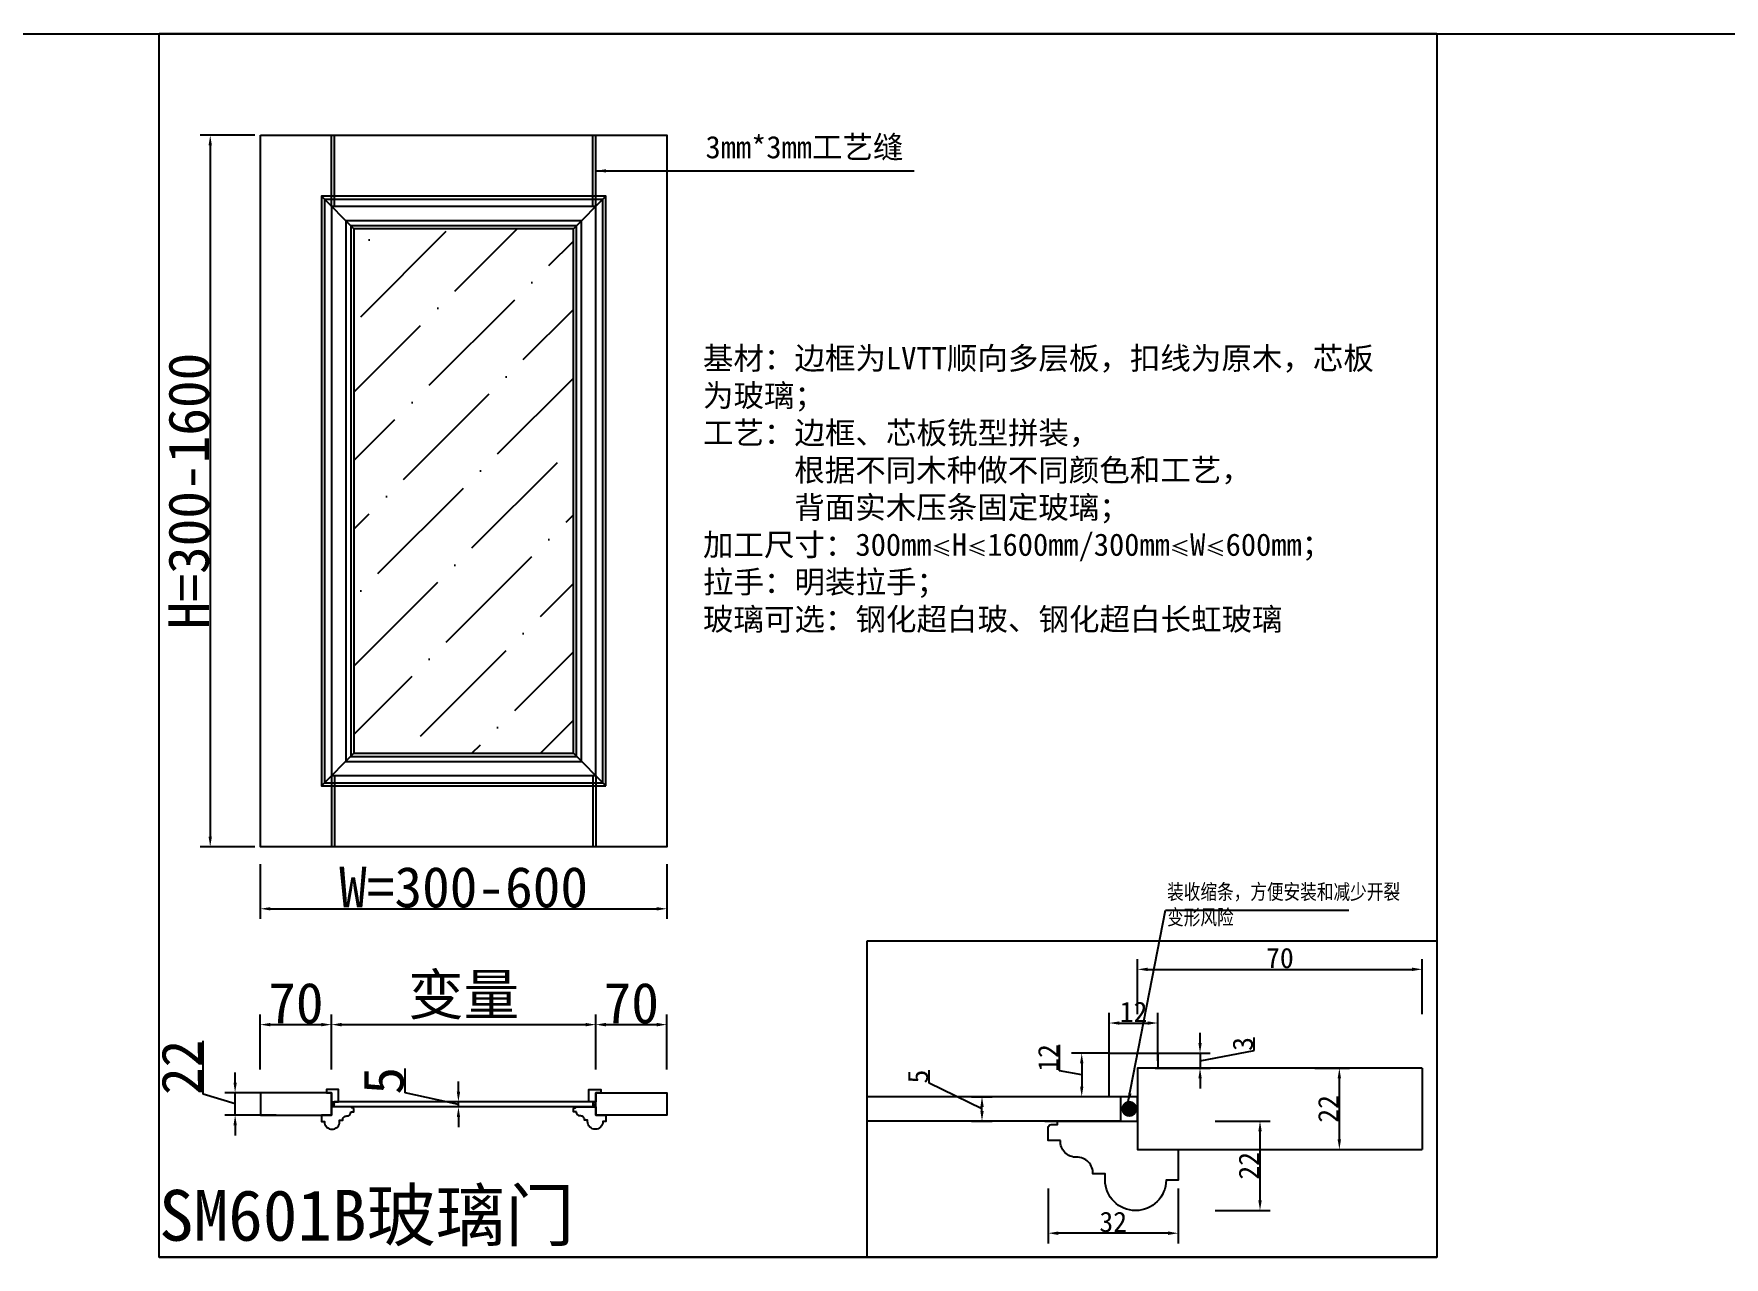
# Model space of a CAD drawing. Header units: millimetres. Extents: x 85186 to 129000, y -77269 to -36327.
# Drawn here: x 86978 to 88641, y -47209 to -46005 of the extents above; entities that cross this region are included whole.
import ezdxf

# ---------------------------------------------------------------- set-up
doc = ezdxf.new("R2010")
doc.units = ezdxf.units.MM
doc.styles.add('KLF-1_宋体', font='SimSun.ttf')
doc.styles.get("Standard").update_dxf_attribs({"font": 'SimSun.ttf'})
doc.styles.add('ZB_宋体', font='SimSun.ttf')
doc.styles.add('宋体', font='SimSun.ttf', dxfattribs={"width": 0.8})
doc.dimstyles.new('客来福标注小', dxfattribs={"dimscale": 20, "dimtxt": 2, "dimasz": 0.5, "dimexe": 0.5, "dimexo": 0, "dimgap": 0.05, "dimtad": 1, "dimdec": 0, "dimzin": 0, "dimdsep": 46, "dimtxsty": 'Standard', "dimcen": 0, "dimclrd": 256, "dimclre": 256, "dimclrt": 256, "dimadec": 0, "dimazin": 0, "dimtfac": 1, "dimtdec": 0, "dimtofl": 0, "dimtmove": 1, "dimatfit": 3, "dimfxl": 2.2, "dimfxlon": 1, "dimtolj": 1, "dimtzin": 0, "dimarcsym": 0})

# ---------------------------------------------------------------- blocks, each defined once
blk = doc.blocks.new('*D2186')
at = {"lineweight": -2, "transparency": 16777216}
for p, q in [((87201.2, -46822.2), (87201.2, -46876.2)), ((87601.2, -46822.2), (87601.2, -46876.2)), ((87211.2, -46866.2), (87591.2, -46866.2))]:
    blk.add_line(p, q, dxfattribs=at)
at = {"transparency": 16777216}
for points in [[(87211.2, -46864.6), (87211.2, -46867.9), (87201.2, -46866.2)], [(87591.2, -46864.6), (87591.2, -46867.9), (87601.2, -46866.2)]]:
    blk.add_solid(points, dxfattribs=at)
at = {"layer": 'Defpoints', "color": 0, "transparency": 16777216}
for p in [(87201.2, -46805.2), (87601.2, -46805.2), (87601.2, -46866.2)]:
    blk.add_point(p, dxfattribs=at)
at = {"transparency": 16777216, "insert": (87401.2, -46845.2), "char_height": 40, "attachment_point": 5, "style": 'KLF-1_宋体'}
blk.add_mtext('\\A1;W=300-600', dxfattribs=at)
blk = doc.blocks.new('*D2187')
at = {"lineweight": -2, "transparency": 16777216}
for p, q in [((87195.9, -46105.2), (87141.9, -46105.2)), ((87151.9, -46115.2), (87151.9, -46795.2)), ((87195.9, -46805.2), (87141.9, -46805.2))]:
    blk.add_line(p, q, dxfattribs=at)
at = {"transparency": 16777216}
for points in [[(87150.3, -46115.2), (87153.6, -46115.2), (87151.9, -46105.2)], [(87150.3, -46795.2), (87153.6, -46795.2), (87151.9, -46805.2)]]:
    blk.add_solid(points, dxfattribs=at)
at = {"layer": 'Defpoints', "color": 0, "transparency": 16777216}
for p in [(87201.2, -46105.2), (87151.9, -46805.2), (87201.2, -46805.2)]:
    blk.add_point(p, dxfattribs=at)
at = {"transparency": 16777216, "insert": (87130.9, -46455.2), "char_height": 40, "attachment_point": 5, "rotation": 90, "style": 'KLF-1_宋体'}
blk.add_mtext('\\A1;H=300-1600', dxfattribs=at)
blk = doc.blocks.new('*D2188')
at = {"lineweight": -2, "transparency": 16777216}
for p, q in [((87201.2, -47024.2), (87201.2, -46970.2)), ((87211.2, -46980.2), (87261.2, -46980.2)), ((87271.2, -47024.2), (87271.2, -46970.2))]:
    blk.add_line(p, q, dxfattribs=at)
at = {"transparency": 16777216}
for points in [[(87211.2, -46978.5), (87211.2, -46981.9), (87201.2, -46980.2)], [(87261.2, -46978.5), (87261.2, -46981.9), (87271.2, -46980.2)]]:
    blk.add_solid(points, dxfattribs=at)
at = {"layer": 'Defpoints', "color": 0, "transparency": 16777216}
for p in [(87271.2, -46980.2), (87201.2, -47047.2), (87271.2, -47047.2)]:
    blk.add_point(p, dxfattribs=at)
at = {"transparency": 16777216, "insert": (87236.2, -46959.2), "char_height": 40, "attachment_point": 5, "style": 'KLF-1_宋体'}
blk.add_mtext('\\A1;70', dxfattribs=at)
blk = doc.blocks.new('*D2189')
at = {"lineweight": -2, "transparency": 16777216}
for p, q in [((87271.2, -47024.2), (87271.2, -46970.2)), ((87281.2, -46980.2), (87521.2, -46980.2)), ((87531.2, -47024.2), (87531.2, -46970.2))]:
    blk.add_line(p, q, dxfattribs=at)
at = {"transparency": 16777216}
for points in [[(87281.2, -46978.5), (87281.2, -46981.9), (87271.2, -46980.2)], [(87521.2, -46978.5), (87521.2, -46981.9), (87531.2, -46980.2)]]:
    blk.add_solid(points, dxfattribs=at)
at = {"layer": 'Defpoints', "color": 0, "transparency": 16777216}
for p in [(87531.2, -46980.2), (87271.2, -47047.2), (87531.2, -47056.2)]:
    blk.add_point(p, dxfattribs=at)
at = {"transparency": 16777216, "insert": (87401.2, -46952.9), "char_height": 40, "attachment_point": 5, "style": 'KLF-1_宋体'}
blk.add_mtext('\\A1;变量', dxfattribs=at)
blk = doc.blocks.new('*D2190')
at = {"lineweight": -2, "transparency": 16777216}
for p, q in [((87531.2, -47024.2), (87531.2, -46970.2)), ((87541.2, -46980.2), (87591.2, -46980.2)), ((87601.2, -47024.2), (87601.2, -46970.2))]:
    blk.add_line(p, q, dxfattribs=at)
at = {"transparency": 16777216}
for points in [[(87541.2, -46978.5), (87541.2, -46981.9), (87531.2, -46980.2)], [(87591.2, -46978.5), (87591.2, -46981.9), (87601.2, -46980.2)]]:
    blk.add_solid(points, dxfattribs=at)
at = {"layer": 'Defpoints', "color": 0, "transparency": 16777216}
for p in [(87601.2, -46980.2), (87531.2, -47056.2), (87601.2, -47047.2)]:
    blk.add_point(p, dxfattribs=at)
at = {"transparency": 16777216, "insert": (87566.2, -46959.2), "char_height": 40, "attachment_point": 5, "style": 'KLF-1_宋体'}
blk.add_mtext('\\A1;70', dxfattribs=at)
blk = doc.blocks.new('*D2220')
at = {"lineweight": -2, "transparency": 16777216}
for p, q in [((88140.7, -47075.1), (88194.7, -47075.1)), ((88184.7, -47085.1), (88184.7, -47153.1)), ((88140.7, -47163.1), (88194.7, -47163.1))]:
    blk.add_line(p, q, dxfattribs=at)
at = {"transparency": 16777216}
for points in [[(88183.1, -47085.1), (88186.4, -47085.1), (88184.7, -47075.1)], [(88183.1, -47153.1), (88186.4, -47153.1), (88184.7, -47163.1)]]:
    blk.add_solid(points, dxfattribs=at)
at = {"layer": 'Defpoints', "color": 0, "transparency": 16777216}
for p in [(88049.3, -47075.1), (88062.3, -47163.1), (88184.7, -47163.1)]:
    blk.add_point(p, dxfattribs=at)
at = {"transparency": 16777216, "insert": (88173.7, -47119.1), "char_height": 40, "attachment_point": 5, "rotation": 90, "style": 'KLF-1_宋体'}
blk.add_mtext('\\A1;{\\H0.5x;22}', dxfattribs=at)
blk = doc.blocks.new('*D2221')
at = {"lineweight": -2, "transparency": 16777216}
for p, q in [((87976.3, -47141.4), (87976.3, -47195.4)), ((88104.3, -47141.4), (88104.3, -47195.4)), ((88094.3, -47185.4), (87986.3, -47185.4))]:
    blk.add_line(p, q, dxfattribs=at)
at = {"transparency": 16777216}
for points in [[(87986.3, -47183.7), (87986.3, -47187.1), (87976.3, -47185.4)], [(88094.3, -47183.7), (88094.3, -47187.1), (88104.3, -47185.4)]]:
    blk.add_solid(points, dxfattribs=at)
at = {"layer": 'Defpoints', "color": 0, "transparency": 16777216}
for p in [(87976.3, -47086.3), (88104.3, -47118.1), (87976.3, -47185.4)]:
    blk.add_point(p, dxfattribs=at)
at = {"transparency": 16777216, "insert": (88040.3, -47174.4), "char_height": 40, "attachment_point": 5, "style": 'KLF-1_宋体'}
blk.add_mtext('\\A1;{\\H0.5x;32}', dxfattribs=at)
blk = doc.blocks.new('*D2222')
at = {"lineweight": -2, "transparency": 16777216}
for p, q in [((87343.6, -47047.2), (87343.6, -47023.5)), ((87396.1, -47046.2), (87396.1, -47036.2)), ((87396.1, -47058.7), (87343.6, -47047.2)), ((87440.1, -47056.2), (87386.1, -47056.2)), ((87440.1, -47061.2), (87386.1, -47061.2)), ((87396.1, -47061.2), (87396.1, -47056.2)), ((87396.1, -47071.2), (87396.1, -47081.2))]:
    blk.add_line(p, q, dxfattribs=at)
at = {"transparency": 16777216}
for points in [[(87394.5, -47046.2), (87397.8, -47046.2), (87396.1, -47056.2)], [(87394.5, -47071.2), (87397.8, -47071.2), (87396.1, -47061.2)]]:
    blk.add_solid(points, dxfattribs=at)
at = {"layer": 'Defpoints', "color": 0, "transparency": 16777216}
for p in [(87396.1, -47056.2), (87445.7, -47056.2), (87445.7, -47061.2)]:
    blk.add_point(p, dxfattribs=at)
at = {"transparency": 16777216, "insert": (87322.6, -47035.4), "char_height": 40, "attachment_point": 5, "rotation": 90}
blk.add_mtext('\\A1;5', dxfattribs=at)
blk = doc.blocks.new('*D2236')
at = {"lineweight": -2, "transparency": 16777216}
for p, q in [((87987.3, -47025.8), (87987.3, -47000.2)), ((88036.3, -47008.3), (87999.3, -47008.3)), ((88009.3, -47029.7), (87987.3, -47025.8)), ((88009.3, -47018.3), (88009.3, -47041.1)), ((88036.3, -47051.1), (87999.3, -47051.1))]:
    blk.add_line(p, q, dxfattribs=at)
at = {"transparency": 16777216}
for points in [[(88007.7, -47018.3), (88011, -47018.3), (88009.3, -47008.3)], [(88007.7, -47041.1), (88011, -47041.1), (88009.3, -47051.1)]]:
    blk.add_solid(points, dxfattribs=at)
at = {"layer": 'Defpoints', "color": 0, "transparency": 16777216}
for p in [(88036.3, -47008.3), (88009.3, -47051.1), (88036.3, -47051.1)]:
    blk.add_point(p, dxfattribs=at)
at = {"transparency": 16777216, "insert": (87976.3, -47013), "char_height": 40, "attachment_point": 5, "rotation": 90, "style": 'KLF-1_宋体'}
blk.add_mtext('\\A1;{\\H0.5x;12}', dxfattribs=at)
blk = doc.blocks.new('*D2237')
at = {"lineweight": -2, "transparency": 16777216}
for p, q in [((88036.3, -47016), (88036.3, -46968.6)), ((88046.3, -46978.6), (88074.3, -46978.6)), ((88084.3, -47015.7), (88084.3, -46968.6))]:
    blk.add_line(p, q, dxfattribs=at)
at = {"transparency": 16777216}
for points in [[(88046.3, -46977), (88046.3, -46980.3), (88036.3, -46978.6)], [(88074.3, -46977), (88074.3, -46980.3), (88084.3, -46978.6)]]:
    blk.add_solid(points, dxfattribs=at)
at = {"layer": 'Defpoints', "color": 0, "transparency": 16777216}
for p in [(88084.3, -46978.6), (88036.3, -47016), (88084.3, -47015.7)]:
    blk.add_point(p, dxfattribs=at)
at = {"transparency": 16777216, "insert": (88060.3, -46967.6), "char_height": 40, "attachment_point": 5, "style": 'KLF-1_宋体'}
blk.add_mtext('\\A1;{\\H0.5x;12}', dxfattribs=at)
blk = doc.blocks.new('*D2238')
at = {"lineweight": -2, "transparency": 16777216}
for p, q in [((88125.7, -46998.3), (88125.7, -46988.3)), ((88178.9, -47005.6), (88178.9, -46992.8)), ((88081.7, -47008.3), (88135.7, -47008.3)), ((88125.7, -47015.7), (88178.9, -47005.6)), ((88125.7, -47008.3), (88125.7, -47023.1)), ((88081.7, -47023.1), (88135.7, -47023.1)), ((88125.7, -47033.1), (88125.7, -47043.1))]:
    blk.add_line(p, q, dxfattribs=at)
at = {"transparency": 16777216}
for points in [[(88124.1, -46998.3), (88127.4, -46998.3), (88125.7, -47008.3)], [(88124.1, -47033.1), (88127.4, -47033.1), (88125.7, -47023.1)]]:
    blk.add_solid(points, dxfattribs=at)
at = {"layer": 'Defpoints', "color": 0, "transparency": 16777216}
for p in [(88072.7, -47008.3), (88072.7, -47023.1), (88125.7, -47023.1)]:
    blk.add_point(p, dxfattribs=at)
at = {"transparency": 16777216, "insert": (88167.9, -46999.2), "char_height": 40, "attachment_point": 5, "rotation": 90, "style": 'KLF-1_宋体'}
blk.add_mtext('\\A1;{\\H0.5x;3}', dxfattribs=at)
blk = doc.blocks.new('*D2239')
at = {"lineweight": -2, "transparency": 16777216}
for p, q in [((87859.3, -47037.8), (87859.3, -47024.9)), ((87911.2, -47063.1), (87859.3, -47037.8)), ((87900.8, -47051.1), (87921.2, -47051.1)), ((87911.2, -47065.1), (87911.2, -47061.1)), ((87900.8, -47075.1), (87921.2, -47075.1))]:
    blk.add_line(p, q, dxfattribs=at)
at = {"transparency": 16777216}
for points in [[(87909.6, -47061.1), (87912.9, -47061.1), (87911.2, -47051.1)], [(87909.6, -47065.1), (87912.9, -47065.1), (87911.2, -47075.1)]]:
    blk.add_solid(points, dxfattribs=at)
at = {"layer": 'Defpoints', "color": 0, "transparency": 16777216}
for p in [(87900.8, -47051.1), (87911.2, -47051.1), (87900.8, -47075.1)]:
    blk.add_point(p, dxfattribs=at)
at = {"transparency": 16777216, "insert": (87848.3, -47031.3), "char_height": 40, "attachment_point": 5, "rotation": 90, "style": 'KLF-1_宋体'}
blk.add_mtext('\\A1;{\\H0.5x;5}', dxfattribs=at)
blk = doc.blocks.new('*D2245')
at = {"lineweight": -2, "transparency": 16777216}
for p, q in [((87144.9, -47048.7), (87144.9, -46996)), ((87176.4, -47037.2), (87176.4, -47027.2)), ((87176.4, -47058.2), (87144.9, -47048.7)), ((87216.8, -47047.2), (87166.4, -47047.2)), ((87176.4, -47069.2), (87176.4, -47047.2)), ((87216.8, -47069.2), (87166.4, -47069.2)), ((87176.4, -47079.2), (87176.4, -47089.2))]:
    blk.add_line(p, q, dxfattribs=at)
at = {"transparency": 16777216}
for points in [[(87174.8, -47037.2), (87178.1, -47037.2), (87176.4, -47047.2)], [(87174.8, -47079.2), (87178.1, -47079.2), (87176.4, -47069.2)]]:
    blk.add_solid(points, dxfattribs=at)
at = {"layer": 'Defpoints', "color": 0, "transparency": 16777216}
for p in [(87176.4, -47047.2), (87216.8, -47047.2), (87216.8, -47069.2)]:
    blk.add_point(p, dxfattribs=at)
at = {"transparency": 16777216, "insert": (87123.9, -47022.3), "char_height": 40, "attachment_point": 5, "rotation": 90, "style": 'KLF-1_宋体'}
blk.add_mtext('\\A1;22', dxfattribs=at)
blk = doc.blocks.new('*D2246')
at = {"lineweight": -2, "transparency": 16777216}
for p, q in [((88238.7, -47023.1), (88272.8, -47023.1)), ((88262.8, -47093.1), (88262.8, -47033.1)), ((88238.7, -47103.1), (88272.8, -47103.1))]:
    blk.add_line(p, q, dxfattribs=at)
at = {"transparency": 16777216}
for points in [[(88261.1, -47033.1), (88264.4, -47033.1), (88262.8, -47023.1)], [(88261.1, -47093.1), (88264.4, -47093.1), (88262.8, -47103.1)]]:
    blk.add_solid(points, dxfattribs=at)
at = {"layer": 'Defpoints', "color": 0, "transparency": 16777216}
for p in [(88238.7, -47023.1), (88262.8, -47023.1), (88238.7, -47103.1)]:
    blk.add_point(p, dxfattribs=at)
at = {"transparency": 16777216, "insert": (88251.8, -47063.1), "char_height": 40, "attachment_point": 5, "rotation": 90, "style": 'KLF-1_宋体'}
blk.add_mtext('\\A1;{\\H0.5x;22}', dxfattribs=at)
blk = doc.blocks.new('*D2247')
at = {"lineweight": -2, "transparency": 16777216}
for p, q in [((88064.3, -46969.8), (88064.3, -46915.8)), ((88074.3, -46925.8), (88334.3, -46925.8)), ((88344.3, -46969.8), (88344.3, -46915.8))]:
    blk.add_line(p, q, dxfattribs=at)
at = {"transparency": 16777216}
for points in [[(88074.3, -46924.1), (88074.3, -46927.5), (88064.3, -46925.8)], [(88334.3, -46924.1), (88334.3, -46927.5), (88344.3, -46925.8)]]:
    blk.add_solid(points, dxfattribs=at)
at = {"layer": 'Defpoints', "color": 0, "transparency": 16777216}
for p in [(88344.3, -46925.8), (88064.3, -47036.3), (88344.3, -47036.3)]:
    blk.add_point(p, dxfattribs=at)
at = {"transparency": 16777216, "insert": (88204.3, -46914.8), "char_height": 40, "attachment_point": 5, "style": 'KLF-1_宋体'}
blk.add_mtext('\\A1;{\\H0.5x;70}', dxfattribs=at)

msp = doc.modelspace()

# ---------------------------------------------------------------- hatches: boundary and pattern name
h = msp.add_hatch()
h.set_pattern_fill('ANSI36', color=4, scale=15)
h.set_pattern_definition([(45, (11326.964, -81576.34), (25.25697, 92.60889), [119.0625, -23.8125, 0, -23.8125])])
h.paths.add_polyline_path([(87509.246, -46713.234), (87509.246, -46197.234), (87293.246, -46197.234), (87293.246, -46713.234)])
h = msp.add_hatch(color=256)
edge = h.paths.add_edge_path()
edge.add_ellipse((88056.13, -47063.105), major_axis=(0, -7.846), ratio=0.98971402, start_angle=0, end_angle=360, ccw=False)

# ---------------------------------------------------------------- linework, layer by layer
for p, q in [((85318.615, -46005.375), (128999.726, -46005.375)), ((88358.745, -46005.375), (87101.62, -46005.375)), ((87101.62, -46005.375), (88358.745, -46005.375)), ((87647.405, -46005.375), (87316.246, -46005.375)), ((87785.514, -46005.375), (87647.405, -46005.375)), ((87647.405, -46005.375), (88124.543, -46005.375)), ((88124.543, -46005.375), (87785.514, -46005.375)), ((88358.745, -46005.375), (88124.543, -46005.375)), ((88358.745, -46005.375), (88124.543, -46005.375)), ((87271.246, -46175.234), (87271.246, -46105.234)), ((87274.246, -46175.234), (87274.246, -46105.234)), ((87528.246, -46175.234), (87528.246, -46105.234)), ((87531.246, -46175.234), (87531.246, -46105.234)), ((87293.246, -46197.234), (87261.246, -46165.234)), ((87509.246, -46197.234), (87541.246, -46165.234)), ((87293.246, -46713.234), (87261.246, -46745.234)), ((87509.246, -46713.234), (87541.246, -46745.234)), ((87271.246, -46735.234), (87271.246, -46805.234)), ((87274.246, -46735.234), (87274.246, -46805.234)), ((87528.246, -46735.234), (87528.246, -46805.234)), ((87531.246, -46735.234), (87531.246, -46805.234)), ((88344.295, -47023.105), (88344.295, -47103.105)), ((87273.746, -47061.157), (87273.746, -47056.157)), ((87528.746, -47061.157), (87528.746, -47056.157)), ((88064.295, -47051.105), (87798.21, -47051.105)), ((88047.877, -47075.105), (88047.877, -47051.105)), ((88064.295, -47075.105), (88064.295, -47051.105)), ((88047.877, -47075.105), (87798.21, -47075.105)), ((87972.967, -47075.105), (88064.295, -47075.105)), ((87101.62, -47208.998), (88358.745, -47208.998))]:
    msp.add_line(p, q)
at = {"color": 0}
msp.add_line((87101.62, -47208.998), (87101.62, -46005.375), dxfattribs=at)
at = {"color": 3}
for q in [(87101.62, -46005.375), (88358.745, -47208.998)]:
    msp.add_line((88358.745, -46005.375), q, dxfattribs=at)
at = {"color": 4}
for p, q in [((87531.246, -47056.157), (87273.746, -47056.157)), ((87531.246, -47061.157), (87273.746, -47061.157))]:
    msp.add_line(p, q, dxfattribs=at)
at = {"color": 0}
msp.add_lwpolyline([(87101.62, -46005.375), (88358.745, -46005.375), (88358.745, -47208.998), (87101.62, -47208.998)], close=True, dxfattribs=at)
for points in [[(87201.246, -46105.234), (87601.246, -46105.234), (87601.246, -46805.234), (87201.246, -46805.234)], [(87541.246, -46745.234), (87541.246, -46165.234), (87261.246, -46165.234), (87261.246, -46745.234)], [(87531.246, -46735.234), (87531.246, -46175.234), (87271.246, -46175.234), (87271.246, -46735.234)], [(87509.246, -46713.234), (87509.246, -46197.234), (87293.246, -46197.234), (87293.246, -46713.234)], [(87798.21, -46897.866), (88358.745, -46897.866), (88358.745, -47208.998), (87798.21, -47208.998)], [(87271.246, -47057.157), (87271.246, -47057.157), (87271.246, -47047.157), (87201.246, -47047.157), (87201.246, -47069.157), (87271.246, -47069.157), (87271.246, -47062.157), (87271.246, -47062.157)], [(87531.246, -47056.157), (87531.246, -47056.157), (87531.246, -47047.157), (87601.246, -47047.157), (87601.246, -47069.157), (87531.246, -47069.157), (87531.246, -47061.157), (87531.246, -47061.157)]]:
    msp.add_lwpolyline(points, close=True)
at = {"color": 252}
for points in [[(87538.246, -46742.234), (87538.246, -46168.234), (87264.246, -46168.234), (87264.246, -46742.234)], [(87517.246, -46721.234), (87517.246, -46189.234), (87285.246, -46189.234), (87285.246, -46721.234)], [(87512.246, -46716.234), (87512.246, -46194.234), (87290.246, -46194.234), (87290.246, -46716.234)]]:
    msp.add_lwpolyline(points, close=True, dxfattribs=at)
for points in [[(88064.295, -47023.105), (88064.295, -47051.105), (88036.295, -47051.105), (88036.295, -47008.262), (88084.295, -47008.262), (88084.295, -47023.105), (88064.295, -47023.105)], [(88344.295, -47023.105), (88064.295, -47023.105), (88064.295, -47051.105), (88064.295, -47051.105), (88064.295, -47075.105), (88064.295, -47075.105), (88064.295, -47103.105), (88344.295, -47103.105)]]:
    msp.add_lwpolyline(points)
at = {"color": 0}
for points in [[(87271.246, -47047.157), (87271.246, -47056.157), (87278.246, -47056.157), (87278.246, -47044.157), (87266.246, -47044.157), (87266.246, -47047.157), (87271.246, -47047.157)], [(87531.246, -47047.157), (87531.246, -47056.157), (87524.246, -47056.157), (87524.246, -47044.157), (87536.246, -47044.157), (87536.246, -47047.157), (87531.246, -47047.157)]]:
    msp.add_lwpolyline(points, dxfattribs=at)
for points in [[(87290.246, -47065.957), (87293.246, -47065.957), (87293.246, -47063.157, 0.41421356), (87292.246, -47062.157), (87291.246, -47062.157), (87291.246, -47061.157), (87271.246, -47061.157), (87271.246, -47069.157), (87261.246, -47069.157), (87261.246, -47075.657), (87264.246, -47075.657, 1), (87279.246, -47075.657), (87279.246, -47074.157), (87282.246, -47074.157, -0.43700656), (87286.246, -47070.057, 0.43700656)], [(87512.246, -47065.957), (87509.246, -47065.957), (87509.246, -47063.157, -0.41421356), (87510.246, -47062.157), (87511.246, -47062.157), (87511.246, -47061.157), (87531.246, -47061.157), (87531.246, -47069.157), (87541.246, -47069.157), (87541.246, -47075.657), (87538.246, -47075.657, -1), (87523.246, -47075.657), (87523.246, -47074.157), (87520.246, -47074.157, 0.43700656), (87516.246, -47070.057, -0.43700656)], [(87988.295, -47094.305), (87976.295, -47094.305), (87976.295, -47081.514, -0.41421356), (87979.295, -47078.514), (87985.55, -47078.514), (87985.55, -47075.105), (88064.295, -47075.105), (88064.295, -47103.105), (88104.295, -47103.105), (88104.295, -47133.105), (88092.295, -47133.105, -1), (88032.295, -47133.105), (88032.295, -47127.105), (88020.295, -47127.105, 0.43700656), (88004.295, -47110.705, -0.43700656)]]:
    msp.add_lwpolyline(points, format="xyb", close=True)
msp.add_ellipse((87272.496, -47058.157), major_axis=(-1.25, 0), ratio=0.70527045, dxfattribs=at)
at = {"color": 0, "extrusion": (0, 0, -1)}
msp.add_ellipse((87529.996, -47058.157), major_axis=(1.25, 0), ratio=0.70527045, dxfattribs=at)

# ---------------------------------------------------------------- texts
at = {"lineweight": 25, "attachment_point": 1}
for s, insert, char_height, width, style in [('3mm*3mm工艺缝', (87639.18, -46105.875), 22, 652.72448, 'ZB_宋体'), ('基材：边框为LVTT顺向多层板，扣线为原木，芯板为玻璃；\\P工艺：边框、芯板铣型拼装，\\P      根据不同木种做不同颜色和工艺，\\P      背面实木压条固定玻璃；\\P加工尺寸：300mm{\\H0.6667x;≤}H{\\H0.6667x;≤}1600mm/300mm{\\H0.6667x;≤\\H1.5x;W\\H0.6667x;≤\\H1.5x;600mm}；\\P拉手：明装拉手；\\P玻璃可选：钢化超白玻、钢化超白长虹玻璃', (87636.707, -46313.585), 22, 672.17908, 'ZB_宋体'), ('SM601B玻璃门', (87101.62, -47142.796), 50, 6766.6201, 'KLF-1_宋体')]:
    msp.add_mtext(s, dxfattribs=dict(at, insert=insert, char_height=char_height, width=width, style=style))
at = {"color": 0, "insert": (88093.331, -46841.959), "char_height": 15, "width": 238.48492, "attachment_point": 1, "style": '宋体'}
msp.add_mtext('装收缩条，方便安装和减少开裂变形风险', dxfattribs=at)

# ---------------------------------------------------------------- dimensions: what is measured, and where the dimension line sits
at = {"color": 0}
for base, p1, p2, text, picture, middle in [((87151.936, -46805.234), (87201.246, -46105.234), (87201.246, -46805.234), 'H=300-1600', '*D2187', (87130.936, -46455.234)), ((88262.764, -47023.105), (88238.686, -47103.105), (88238.686, -47023.105), '{\\H0.5x;22}', '*D2246', (88251.764, -47063.105)), ((88184.743, -47163.105), (88049.337, -47075.105), (88062.295, -47163.105), '{\\H0.5x;22}', '*D2220', (88173.743, -47119.105))]:
    dim = msp.add_linear_dim(base=base, p1=p1, p2=p2, angle=90, text=text, dimstyle='客来福标注小', override={"dimtxsty": 'KLF-1_宋体'}, dxfattribs=at)
    dim.commit()
    dim.dimension.update_dxf_attribs({"geometry": picture, "text_midpoint": middle})
for base, p1, p2, text, picture, middle in [((87601.246, -46866.238), (87201.246, -46805.234), (87601.246, -46805.234), 'W=300-600', '*D2186', (87401.246, -46845.238)), ((87531.246, -46980.204), (87271.246, -47047.157), (87531.246, -47056.157), '变量', '*D2189', (87401.246, -46952.947)), ((87976.295, -47185.405), (88104.295, -47118.105), (87976.295, -47086.305), '{\\H0.5x;32}', '*D2221', (88040.295, -47174.405))]:
    dim = msp.add_linear_dim(base=base, p1=p1, p2=p2, text=text, dimstyle='客来福标注小', override={"dimtxsty": 'KLF-1_宋体'}, dxfattribs=at)
    dim.commit()
    dim.dimension.update_dxf_attribs({"geometry": picture, "text_midpoint": middle})
for base, p1, p2, text, picture, middle in [((88344.295, -46925.8), (88064.295, -47036.288), (88344.295, -47036.288), '{\\H0.5x;70}', '*D2247', (88204.295, -46925.8)), ((88084.295, -46978.617), (88036.295, -47016.03), (88084.295, -47015.683), '{\\H0.5x;12}', '*D2237', (88060.295, -46978.617))]:
    dim = msp.add_linear_dim(base=base, p1=p1, p2=p2, text=text, dimstyle='客来福标注小', override={"dimtxsty": 'KLF-1_宋体'}, dxfattribs=at)
    dim.commit()
    dim.dimension.update_dxf_attribs({"geometry": picture, "text_midpoint": middle, "dimtype": 160})
for base, p1, p2, picture, middle in [((87271.246, -46980.204), (87201.246, -47047.157), (87271.246, -47047.157), '*D2188', (87236.246, -46959.204)), ((87601.246, -46980.204), (87531.246, -47056.157), (87601.246, -47047.157), '*D2190', (87566.246, -46959.204))]:
    dim = msp.add_linear_dim(base=base, p1=p1, p2=p2, dimstyle='客来福标注小', override={"dimtxsty": 'KLF-1_宋体'}, dxfattribs=at)
    dim.commit()
    dim.dimension.update_dxf_attribs({"geometry": picture, "text_midpoint": middle})
dim = msp.add_linear_dim(base=(87176.428, -47047.157), p1=(87216.831, -47069.157), p2=(87216.831, -47047.157), angle=90, dimstyle='客来福标注小', override={"dimtxsty": 'KLF-1_宋体'}, dxfattribs=at)
dim.commit()
dim.dimension.update_dxf_attribs({"geometry": '*D2245', "text_midpoint": (87123.928, -47047.707)})
for base, p1, p2, text, picture, middle in [((88009.331, -47051.105), (88036.295, -47008.262), (88036.295, -47051.105), '{\\H0.5x;12}', '*D2236', (87987.315, -47024.76)), ((88125.726, -47023.105), (88072.728, -47008.262), (88072.728, -47023.105), '{\\H0.5x;3}', '*D2238', (88178.924, -47004.625)), ((87911.246, -47051.105), (87900.841, -47075.105), (87900.841, -47051.105), '{\\H0.5x;5}', '*D2239', (87859.258, -47036.758))]:
    dim = msp.add_linear_dim(base=base, p1=p1, p2=p2, angle=90, text=text, dimstyle='客来福标注小', override={"dimtxsty": 'KLF-1_宋体'}, dxfattribs=at)
    dim.commit()
    dim.dimension.update_dxf_attribs({"geometry": picture, "text_midpoint": middle, "dimtype": 160})
at = {"color": 4}
dim = msp.add_linear_dim(base=(87396.126, -47056.157), p1=(87445.699, -47061.157), p2=(87445.699, -47056.157), angle=90, dimstyle='客来福标注小', dxfattribs=at)
dim.commit()
dim.dimension.update_dxf_attribs({"geometry": '*D2222', "text_midpoint": (87343.626, -47046.207), "dimtype": 160})

# ---------------------------------------------------------------- leaders
at = {"color": 0}
for points in [[(87531.246, -46140.234), (87844.567, -46140.234)], [(88054.841, -47057.61), (88091.708, -46867.489), (88272.105, -46867.489)]]:
    msp.add_leader(points, dimstyle='客来福标注小', override={"dimgap": 0.05, "dimtad": 0, "dimfxl": 5, "dimarcsym": 1}, dxfattribs=at)

doc.saveas('drawing.dxf')
